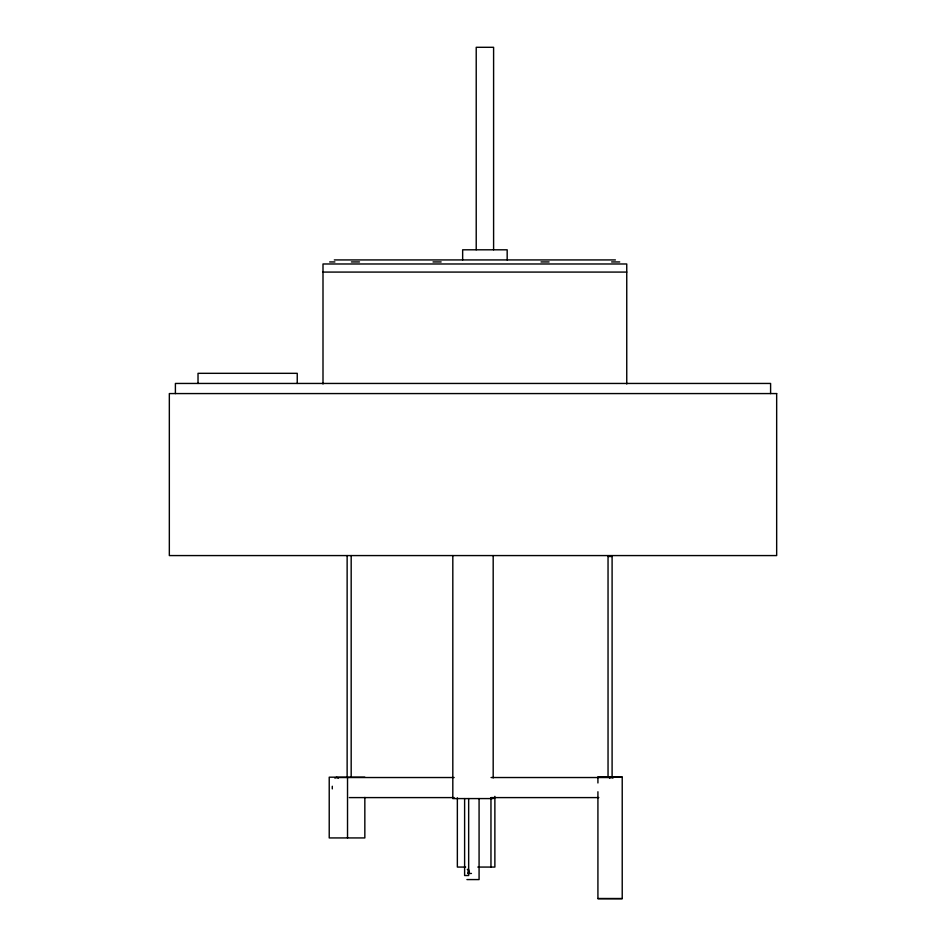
<?xml version="1.0" encoding="UTF-8"?>
<svg xmlns="http://www.w3.org/2000/svg" width="946" height="946" viewBox="0 0 946 946"><rect width="100%" height="100%" fill="white"/><g stroke="black" fill="none" stroke-linecap="round" stroke-linejoin="round"><path stroke-width="1.42" d="M609.543 777.127L608.042 777.115L608.042 556.39L609.543 556.378L612.097 556.39L612.097 777.115L610.596 777.127M608.042 777.115L622.22 777.115L622.22 898.617L597.919 898.605L597.919 791.755M612.027 777.115L610.596 777.104M597.919 782.969L597.919 777.115L610.194 777.021M597.919 898.605L622.22 898.617M612.027 556.402L608.112 556.402M334.316 259.925L615.42 259.925M329.669 261.947L334.919 261.947M351.404 261.947L359.492 261.947M433.032 261.947L441.132 261.947M541.006 261.947L549.094 261.947M611.636 261.947L619.725 261.947M323 272.081L626.749 272.081M364.837 777.186L329.22 777.186L329.22 837.931L364.837 837.931L364.837 797.431M336.031 777.529L454.151 777.529M491.057 777.529L611.778 777.529M349.322 797.596L454.151 797.596M491.057 797.596L598.842 797.596M493.185 798.578L452.815 798.578L452.815 555.574M465.669 867.068L457.356 867.068L457.356 797.845M477.813 867.068L494.876 867.068L494.876 796.378M471.439 873.454L467.655 873.454A2.022 1.868 -90 0 0 468.246 869.587L467.773 869.433A2.022 1.868 -90 0 0 467.289 869.421M466.922 879.579L479.078 879.579L479.078 798.578M610.064 777.104L622.22 777.115M610.064 777.127L597.919 777.115M468.104 869.54L468.128 873.335M770.6 393.571L770.6 383.449L175.4 383.449L175.4 393.571M626.749 384.005L626.749 263.981L323 263.981L323 384.005M507.174 259.925L507.174 249.803L462.653 249.803L462.653 259.925M493.599 249.803L493.599 47.3L476.216 47.3L476.216 249.803M493.185 555.574L493.185 777.955M490.962 797.845L490.962 867.068M468.66 798.578L468.66 869.717M468.66 872.626L468.66 875.523L464.616 875.523L464.616 798.578M351.179 555.574L351.179 777.186M347.525 777.186L347.525 837.931M347.135 555.574L347.135 777.186M297.245 383.449L297.245 373.327L198.021 373.327L198.021 383.449M609.555 778.203A10.122 4.328 -90 0 1 612.866 778.203M334.943 778.203A10.122 4.328 -90 0 1 338.254 778.203M332.306 788.881A10.122 4.328 -90 0 1 332.306 786.244M776.666 393.571L169.334 393.571L169.334 555.574L776.666 555.574L776.666 393.571"/></g></svg>
